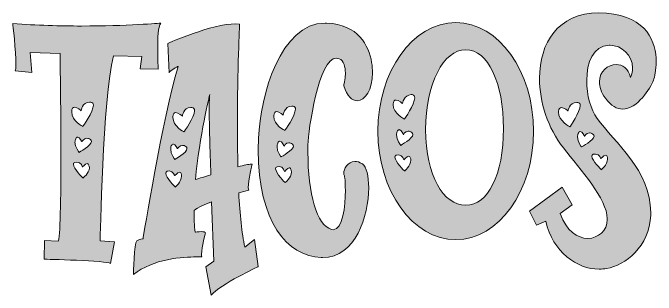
# Model space of a CAD drawing. Header units: inches. Extents: x 149 to 931, y -946 to -134.
# Drawn here: x 149 to 931, y -946 to -603 of the extents above; entities that cross this region are included whole.
import ezdxf

# ---------------------------------------------------------------- set-up
doc = ezdxf.new("R2010")
doc.units = ezdxf.units.IN
doc.header["$MEASUREMENT"] = 0
doc.layers.add('Layer 1', color=7, linetype='Continuous')

# ---------------------------------------------------------------- blocks, each defined once
blk = doc.blocks.new('block 3')
at = {"layer": 'Layer 1', "true_color": 0xffffff}
h = blk.add_hatch(color=7, dxfattribs=at)
h.dxf.hatch_style = 2
edge = h.paths.add_edge_path()
edge.add_spline(control_points=[(796.93, -855.78), (796.93, -855.78), (785.72, -860.85), (785.72, -860.85), (785.72, -860.85), (777.14, -843.7), (777.14, -843.7), (777.14, -843.7), (817.05, -814.46), (817.05, -814.46), (817.05, -814.46), (828.93, -835.9), (828.93, -835.9), (828.93, -835.9), (814.41, -846.82), (814.41, -846.82), (822, -868.25), (835.85, -876.83), (848.06, -876.83), (860.92, -876.83), (871.8, -867.47), (871.8, -853.83), (871.8, -853.83), (871.8, -853.05), (871.8, -853.05), (871.48, -828.88), (839.48, -793.81), (818.37, -766.91), (799.57, -742.75), (789.35, -711.17), (789.35, -682.33), (789.35, -639.85), (811.44, -602.82), (861.58, -602.82), (861.58, -602.82), (870.82, -603.21), (870.82, -603.21), (920.95, -607.49), (931.18, -639.07), (931.18, -662.06), (931.18, -672.2), (929.53, -680.77), (927.88, -684.67), (924.25, -694.41), (908.42, -719.75), (890.28, -719.75), (883.68, -719.75), (876.42, -715.85), (869.5, -706.5), (864.22, -699.48), (862.24, -692.46), (862.24, -686.62), (862.24, -673.76), (872.47, -665.57), (882.69, -665.57), (889.95, -665.57), (897.53, -670.25), (900.17, -681.16), (901.82, -677.26), (902.48, -673.37), (902.48, -669.86), (902.48, -653.88), (888.96, -642.18), (875.1, -642.18), (875.1, -642.18), (874.12, -642.18), (874.12, -642.18), (854.65, -642.96), (846.74, -663.23), (846.74, -685.06), (846.74, -702.6), (851.68, -720.92), (859.27, -731.05), (881.04, -760.28), (924.58, -794.58), (924.58, -845.26), (924.58, -845.26), (924.58, -848.76), (924.58, -848.76), (922.93, -886.96), (893.9, -909.57), (870.82, -913.47), (867.85, -913.86), (864.88, -914.25), (861.91, -914.25), (834.86, -914.25), (805.51, -893.59), (796.93, -855.78)], knot_values=[0, 0, 0, 0, 1, 1, 1, 2, 2, 2, 3, 3, 3, 4, 4, 4, 5, 5, 5, 6, 6, 6, 7, 7, 7, 8, 8, 8, 9, 9, 9, 10, 10, 10, 11, 11, 11, 12, 12, 12, 13, 13, 13, 14, 14, 14, 15, 15, 15, 16, 16, 16, 17, 17, 17, 18, 18, 18, 19, 19, 19, 20, 20, 20, 21, 21, 21, 22, 22, 22, 23, 23, 23, 24, 24, 24, 25, 25, 25, 26, 26, 26, 27, 27, 27, 28, 28, 28, 29, 29, 29, 29], degree=3, periodic=1)
edge = h.paths.add_edge_path()
edge.add_spline(control_points=[(838.82, -715.46), (838.82, -713.12), (838.16, -711.95), (835.85, -711.56), (835.85, -711.56), (834.53, -711.56), (834.53, -711.56), (825.3, -711.56), (823.98, -722.09), (823.98, -722.09), (823.98, -722.09), (819.36, -717.8), (816.06, -717.8), (814.08, -717.8), (812.76, -718.97), (812.43, -722.87), (812.43, -722.87), (812.43, -723.26), (812.43, -723.26), (812.43, -734.17), (826.29, -741.19), (826.29, -741.19), (826.29, -741.19), (838.82, -723.26), (838.82, -715.46)], knot_values=[0, 0, 0, 0, 1, 1, 1, 2, 2, 2, 3, 3, 3, 4, 4, 4, 5, 5, 5, 6, 6, 6, 7, 7, 7, 8, 8, 8, 8], degree=3, periodic=1)
edge = h.paths.add_edge_path()
edge.add_spline(control_points=[(855.64, -752.49), (855.64, -751.71), (855.31, -750.93), (854.32, -750.15), (852.67, -748.98), (851.36, -748.59), (850.04, -748.59), (846.08, -748.59), (844.1, -752.88), (844.1, -752.88), (844.1, -752.88), (841.46, -747.03), (838.82, -747.03), (838.16, -747.03), (837.17, -747.42), (836.51, -749.37), (835.85, -750.54), (835.52, -752.1), (835.52, -753.27), (835.52, -759.51), (840.47, -765.74), (840.47, -765.74), (840.47, -765.74), (855.64, -757.56), (855.64, -752.49)], knot_values=[0, 0, 0, 0, 1, 1, 1, 2, 2, 2, 3, 3, 3, 4, 4, 4, 5, 5, 5, 6, 6, 6, 7, 7, 7, 8, 8, 8, 8], degree=3, periodic=1)
edge = h.paths.add_edge_path()
edge.add_spline(control_points=[(872.14, -780.55), (872.14, -780.55), (872.14, -778.99), (872.14, -778.99), (871.48, -776.66), (870.82, -775.88), (869.5, -775.88), (867.19, -775.88), (863.89, -780.16), (863.89, -780.16), (863.89, -780.16), (862.57, -774.32), (857.29, -774.32), (856.63, -774.32), (855.64, -774.32), (854.65, -774.71), (853.33, -775.1), (853.01, -775.88), (853.01, -777.05), (853.01, -782.11), (864.55, -793.42), (864.55, -793.42), (864.55, -793.42), (872.14, -787.57), (872.14, -780.55)], knot_values=[0, 0, 0, 0, 1, 1, 1, 2, 2, 2, 3, 3, 3, 4, 4, 4, 5, 5, 5, 6, 6, 6, 7, 7, 7, 8, 8, 8, 8], degree=3, periodic=1)
h = blk.add_hatch(color=7, dxfattribs=at)
h.dxf.hatch_style = 2
edge = h.paths.add_edge_path()
edge.add_spline(control_points=[(187.09, -902.16), (187.09, -902.16), (187.42, -879.56), (187.42, -879.56), (187.42, -879.56), (203.91, -880.34), (203.91, -880.34), (206.55, -878), (207.21, -827.33), (207.21, -774.71), (207.21, -715.07), (206.22, -652.32), (206.22, -652.32), (206.22, -652.32), (169.93, -651.15), (169.93, -651.15), (169.93, -651.15), (171.91, -675.31), (171.91, -675.31), (171.91, -675.31), (151.79, -673.37), (151.79, -673.37), (152.12, -672.2), (152.45, -669.47), (152.45, -665.96), (152.45, -649.98), (148.82, -615.68), (148.82, -615.68), (177.52, -618.02), (206.55, -618.8), (232.27, -618.8), (287.03, -618.8), (328.59, -615.29), (328.59, -615.29), (325.62, -619.58), (324.96, -633.61), (324.96, -646.47), (324.96, -659.33), (325.62, -671.03), (325.62, -671.03), (325.62, -671.03), (303.85, -670.64), (303.85, -670.64), (303.85, -670.64), (305.83, -655.83), (305.83, -655.83), (305.83, -655.83), (271.2, -655.05), (271.2, -655.05), (258, -707.67), (255.03, -879.95), (255.03, -879.95), (255.03, -879.95), (272.51, -881.12), (272.51, -881.12), (272.51, -881.12), (267.57, -907.23), (267.57, -907.23), (264.27, -904.11), (187.09, -902.16), (187.09, -902.16)], knot_values=[0, 0, 0, 0, 1, 1, 1, 2, 2, 2, 3, 3, 3, 4, 4, 4, 5, 5, 5, 6, 6, 6, 7, 7, 7, 8, 8, 8, 9, 9, 9, 10, 10, 10, 11, 11, 11, 12, 12, 12, 13, 13, 13, 14, 14, 14, 15, 15, 15, 16, 16, 16, 17, 17, 17, 18, 18, 18, 19, 19, 19, 20, 20, 20, 20], degree=3, periodic=1)
edge = h.paths.add_edge_path()
edge.add_spline(control_points=[(246.79, -715.07), (246.79, -712.73), (245.8, -711.56), (243.49, -711.17), (243.49, -711.17), (242.17, -711.17), (242.17, -711.17), (232.93, -711.17), (231.94, -721.7), (231.94, -721.7), (231.94, -721.7), (227.33, -717.41), (223.7, -717.41), (222.05, -717.41), (220.4, -718.58), (220.4, -722.48), (220.4, -722.48), (220.4, -723.26), (220.4, -723.26), (220.4, -734.17), (233.92, -740.8), (233.92, -740.8), (233.92, -740.8), (246.79, -722.87), (246.79, -715.07)], knot_values=[0, 0, 0, 0, 1, 1, 1, 2, 2, 2, 3, 3, 3, 4, 4, 4, 5, 5, 5, 6, 6, 6, 7, 7, 7, 8, 8, 8, 8], degree=3, periodic=1)
edge = h.paths.add_edge_path()
edge.add_spline(control_points=[(241.84, -791.08), (241.84, -791.08), (241.51, -789.13), (241.51, -789.13), (240.85, -786.79), (240.19, -786.01), (239.2, -786.01), (236.56, -786.01), (233.59, -790.3), (233.59, -790.3), (233.59, -790.3), (231.94, -784.06), (226.67, -784.06), (226.67, -784.06), (224.03, -784.45), (224.03, -784.45), (222.71, -784.84), (222.38, -786.01), (222.38, -786.79), (222.38, -792.25), (233.92, -803.55), (233.92, -803.55), (233.92, -803.55), (241.84, -798.09), (241.84, -791.08)], knot_values=[0, 0, 0, 0, 1, 1, 1, 2, 2, 2, 3, 3, 3, 4, 4, 4, 5, 5, 5, 6, 6, 6, 7, 7, 7, 8, 8, 8, 8], degree=3, periodic=1)
edge = h.paths.add_edge_path()
edge.add_spline(control_points=[(244.48, -759.12), (244.48, -758.34), (244.15, -757.56), (243.16, -756.78), (241.51, -755.61), (240.19, -755.22), (238.87, -755.22), (234.91, -755.22), (232.6, -759.51), (232.6, -759.51), (232.6, -759.51), (230.29, -753.66), (227.66, -753.66), (227, -753.66), (226.01, -754.05), (225.35, -756), (224.69, -757.17), (224.36, -758.73), (224.36, -759.9), (224.36, -766.13), (229.31, -772.37), (229.31, -772.37), (229.31, -772.37), (244.48, -764.18), (244.48, -759.12)], knot_values=[0, 0, 0, 0, 1, 1, 1, 2, 2, 2, 3, 3, 3, 4, 4, 4, 5, 5, 5, 6, 6, 6, 7, 7, 7, 8, 8, 8, 8], degree=3, periodic=1)
h = blk.add_hatch(color=7, dxfattribs=at)
h.dxf.hatch_style = 2
edge = h.paths.add_edge_path()
edge.add_spline(control_points=[(383.66, -911.52), (383.66, -911.52), (393.23, -904.5), (393.23, -904.5), (393.23, -904.5), (390.59, -832.39), (390.59, -832.39), (382.34, -835.51), (374.43, -839.02), (369.15, -842.92), (369.15, -852.27), (369.48, -861.24), (370.47, -869.42), (370.47, -869.42), (374.43, -868.64), (378.05, -868.64), (380.69, -868.64), (383, -869.03), (383, -870.59), (383, -870.59), (378.38, -887.35), (378.38, -895.93), (378.38, -897.49), (378.38, -898.66), (378.71, -899.43), (378.71, -899.43), (371.79, -899.43), (371.79, -899.43), (356.62, -899.43), (319.01, -901.38), (295.59, -920.87), (295.59, -920.87), (295.92, -881.9), (299.55, -879.95), (302.85, -878), (307.14, -877.22), (307.14, -877.22), (307.14, -877.22), (331.22, -729.49), (349.69, -667.91), (349.69, -667.91), (339.46, -672.98), (338.8, -675.7), (338.8, -675.7), (337.48, -639.85), (337.48, -639.85), (337.48, -639.85), (391.25, -616.07), (419.95, -616.07), (419.95, -616.07), (424.56, -616.46), (424.56, -616.46), (424.56, -616.46), (421.92, -673.37), (421.92, -737.68), (421.92, -754.83), (422.25, -772.76), (422.58, -789.91), (429.84, -787.96), (435.78, -786.79), (438.42, -786.79), (439.08, -786.79), (439.74, -786.79), (439.74, -787.18), (439.74, -787.18), (435.12, -806.28), (435.12, -814.85), (435.12, -816.41), (435.45, -817.58), (435.78, -818.36), (435.78, -818.36), (423.57, -821.48), (423.57, -821.48), (424.89, -847.6), (427.2, -870.59), (430.83, -887.35), (430.83, -887.35), (442.7, -878.39), (442.7, -878.39), (442.7, -878.39), (447.32, -911.13), (447.32, -911.13), (447.32, -911.13), (401.47, -932.57), (389.93, -945.82), (389.93, -945.82), (383.66, -911.52), (383.66, -911.52)], knot_values=[0, 0, 0, 0, 1, 1, 1, 2, 2, 2, 3, 3, 3, 4, 4, 4, 5, 5, 5, 6, 6, 6, 7, 7, 7, 8, 8, 8, 9, 9, 9, 10, 10, 10, 11, 11, 11, 12, 12, 12, 13, 13, 13, 14, 14, 14, 15, 15, 15, 16, 16, 16, 17, 17, 17, 18, 18, 18, 19, 19, 19, 20, 20, 20, 21, 21, 21, 22, 22, 22, 23, 23, 23, 24, 24, 24, 25, 25, 25, 26, 26, 26, 27, 27, 27, 28, 28, 28, 29, 29, 29, 29], degree=3, periodic=1)
edge = h.paths.add_edge_path()
edge.add_spline(control_points=[(353.98, -801.21), (353.98, -801.21), (353.98, -799.65), (353.98, -799.65), (353.32, -797.31), (352.66, -796.54), (351.34, -796.54), (349.03, -796.54), (345.73, -800.82), (345.73, -800.82), (345.73, -800.82), (344.08, -794.97), (339.13, -794.97), (339.13, -794.97), (336.49, -795.36), (336.49, -795.36), (335.17, -795.75), (334.85, -796.54), (334.85, -797.7), (334.85, -803.16), (346.39, -814.46), (346.39, -814.46), (346.39, -814.46), (353.98, -808.23), (353.98, -801.21)], knot_values=[0, 0, 0, 0, 1, 1, 1, 2, 2, 2, 3, 3, 3, 4, 4, 4, 5, 5, 5, 6, 6, 6, 7, 7, 7, 8, 8, 8, 8], degree=3, periodic=1)
edge = h.paths.add_edge_path()
edge.add_spline(control_points=[(360.57, -767.69), (360.57, -766.91), (360.24, -766.13), (359.25, -765.35), (357.93, -764.18), (356.28, -763.79), (355.3, -763.79), (351.34, -763.79), (349.03, -768.08), (349.03, -768.08), (349.03, -768.08), (346.72, -762.23), (344.08, -762.23), (343.09, -762.23), (342.43, -762.62), (341.44, -764.57), (340.78, -765.74), (340.78, -766.91), (340.78, -768.47), (340.78, -774.32), (345.73, -780.94), (345.73, -780.94), (345.73, -780.94), (360.57, -772.76), (360.57, -767.69)], knot_values=[0, 0, 0, 0, 1, 1, 1, 2, 2, 2, 3, 3, 3, 4, 4, 4, 5, 5, 5, 6, 6, 6, 7, 7, 7, 8, 8, 8, 8], degree=3, periodic=1)
edge = h.paths.add_edge_path()
edge.add_spline(control_points=[(369.81, -721.7), (369.81, -719.36), (368.82, -718.19), (366.51, -717.8), (366.51, -717.8), (365.19, -717.8), (365.19, -717.8), (355.96, -717.8), (354.97, -728.32), (354.97, -728.32), (354.97, -728.32), (350.35, -724.04), (346.72, -724.04), (345.07, -724.04), (343.42, -725.21), (343.42, -729.1), (343.42, -729.1), (343.42, -729.88), (343.42, -729.88), (343.42, -740.8), (356.95, -747.42), (356.95, -747.42), (356.95, -747.42), (369.81, -729.49), (369.81, -721.7)], knot_values=[0, 0, 0, 0, 1, 1, 1, 2, 2, 2, 3, 3, 3, 4, 4, 4, 5, 5, 5, 6, 6, 6, 7, 7, 7, 8, 8, 8, 8], degree=3, periodic=1)
edge = h.paths.add_edge_path()
edge.add_spline(control_points=[(389.6, -799.65), (388.61, -768.86), (387.62, -738.85), (387.62, -720.14), (387.62, -711.17), (387.95, -704.94), (388.28, -702.21), (388.28, -702.21), (375.75, -752.49), (370.8, -805.5), (375.75, -803.94), (382.34, -801.6), (389.6, -799.65)], knot_values=[0, 0, 0, 0, 1, 1, 1, 2, 2, 2, 3, 3, 3, 4, 4, 4, 4], degree=3, periodic=1)
h = blk.add_hatch(color=7, dxfattribs=at)
h.dxf.hatch_style = 2
edge = h.paths.add_edge_path()
edge.add_spline(control_points=[(523.84, -900.21), (482.28, -898.66), (447.32, -856.56), (447.32, -769.25), (447.32, -769.25), (447.65, -755.22), (447.65, -755.22), (449.63, -702.99), (474.7, -615.29), (528.46, -615.29), (528.46, -615.29), (530.44, -615.29), (530.44, -615.29), (569.03, -616.85), (581.56, -642.18), (585.19, -663.23), (585.85, -667.52), (586.18, -671.81), (586.18, -675.7), (586.18, -695.97), (577.28, -709.61), (567.71, -709.61), (561.44, -709.61), (555.51, -704.16), (551.22, -691.68), (551.22, -691.68), (553.2, -683.89), (553.2, -675.7), (553.2, -668.69), (551.55, -660.89), (545.61, -658.55), (545.61, -658.55), (542.31, -657.77), (542.31, -657.77), (520.54, -657.77), (508.01, -745.86), (507.68, -763.01), (507.68, -763.01), (507.68, -771.98), (507.68, -771.98), (507.68, -822.26), (518.23, -861.24), (536.38, -865.91), (536.38, -865.91), (538.35, -866.3), (538.35, -866.3), (550.23, -866.3), (553.2, -837.85), (553.2, -818.36), (553.2, -809.01), (552.54, -801.21), (551.88, -800.04), (551.55, -799.65), (551.22, -798.87), (551.22, -797.7), (551.22, -793.03), (555.84, -783.28), (564.74, -783.28), (567.38, -783.28), (570.35, -784.06), (573.98, -786.4), (578.92, -789.91), (581.56, -801.21), (581.56, -815.24), (581.56, -849.54), (565.73, -900.21), (525.49, -900.21), (525.49, -900.21), (523.84, -900.21), (523.84, -900.21)], knot_values=[0, 0, 0, 0, 1, 1, 1, 2, 2, 2, 3, 3, 3, 4, 4, 4, 5, 5, 5, 6, 6, 6, 7, 7, 7, 8, 8, 8, 9, 9, 9, 10, 10, 10, 11, 11, 11, 12, 12, 12, 13, 13, 13, 14, 14, 14, 15, 15, 15, 16, 16, 16, 17, 17, 17, 18, 18, 18, 19, 19, 19, 20, 20, 20, 21, 21, 21, 22, 22, 22, 23, 23, 23, 23], degree=3, periodic=1)
edge = h.paths.add_edge_path()
edge.add_spline(control_points=[(492.51, -719.75), (492.51, -717.8), (491.85, -716.63), (489.54, -716.24), (489.54, -716.24), (488.22, -716.24), (488.22, -716.24), (478.65, -716.24), (477.66, -727.15), (477.66, -727.15), (477.66, -727.15), (473.05, -722.87), (469.75, -722.87), (467.77, -722.87), (466.45, -724.04), (466.12, -727.93), (466.12, -727.93), (466.12, -728.32), (466.12, -728.32), (466.12, -739.24), (479.64, -745.86), (479.64, -745.86), (479.64, -745.86), (492.51, -727.93), (492.51, -719.75)], knot_values=[0, 0, 0, 0, 1, 1, 1, 2, 2, 2, 3, 3, 3, 4, 4, 4, 5, 5, 5, 6, 6, 6, 7, 7, 7, 8, 8, 8, 8], degree=3, periodic=1)
edge = h.paths.add_edge_path()
edge.add_spline(control_points=[(487.56, -796.15), (487.56, -796.15), (487.23, -794.19), (487.23, -794.19), (486.9, -791.86), (485.91, -791.08), (484.92, -791.08), (482.61, -791.08), (479.31, -795.75), (479.31, -795.75), (479.31, -795.75), (477.66, -789.52), (472.72, -789.52), (472.72, -789.52), (470.08, -789.91), (470.08, -789.91), (468.76, -790.3), (468.43, -791.08), (468.43, -792.25), (468.43, -797.7), (479.97, -809.01), (479.97, -809.01), (479.97, -809.01), (487.56, -803.16), (487.56, -796.15)], knot_values=[0, 0, 0, 0, 1, 1, 1, 2, 2, 2, 3, 3, 3, 4, 4, 4, 5, 5, 5, 6, 6, 6, 7, 7, 7, 8, 8, 8, 8], degree=3, periodic=1)
edge = h.paths.add_edge_path()
edge.add_spline(control_points=[(490.2, -764.57), (490.2, -763.79), (489.87, -763.01), (488.88, -762.23), (487.23, -761.06), (485.91, -760.67), (484.59, -760.67), (480.63, -760.67), (478.65, -764.96), (478.65, -764.96), (478.65, -764.96), (476.34, -758.73), (473.71, -758.73), (472.72, -758.73), (471.73, -759.51), (471.07, -761.06), (470.41, -762.62), (470.08, -763.79), (470.08, -765.35), (470.08, -771.59), (475.03, -777.82), (475.03, -777.82), (475.03, -777.82), (490.2, -769.64), (490.2, -764.57)], knot_values=[0, 0, 0, 0, 1, 1, 1, 2, 2, 2, 3, 3, 3, 4, 4, 4, 5, 5, 5, 6, 6, 6, 7, 7, 7, 8, 8, 8, 8], degree=3, periodic=1)
h = blk.add_hatch(color=7, dxfattribs=at)
h.dxf.hatch_style = 2
edge = h.paths.add_edge_path()
edge.add_spline(control_points=[(592.77, -746.64), (592.77, -673.76), (635.32, -614.51), (687.44, -614.51), (739.88, -614.51), (782.1, -673.76), (782.1, -746.64), (782.1, -819.53), (739.88, -878.39), (687.44, -878.39), (635.32, -878.39), (592.77, -819.53), (592.77, -746.64)], knot_values=[0, 0, 0, 0, 1, 1, 1, 2, 2, 2, 3, 3, 3, 4, 4, 4, 4], degree=3, periodic=1)
edge = h.paths.add_edge_path()
edge.add_spline(control_points=[(637.63, -706.11), (637.63, -703.77), (636.97, -702.6), (634.66, -702.21), (634.66, -702.21), (633.34, -702.21), (633.34, -702.21), (624.11, -702.21), (622.79, -713.12), (622.79, -713.12), (622.79, -713.12), (618.17, -708.83), (614.87, -708.83), (612.89, -708.83), (611.57, -710), (611.24, -713.9), (611.24, -713.9), (611.24, -714.29), (611.24, -714.29), (611.24, -725.21), (625.1, -731.83), (625.1, -731.83), (625.1, -731.83), (637.63, -713.9), (637.63, -706.11)], knot_values=[0, 0, 0, 0, 1, 1, 1, 2, 2, 2, 3, 3, 3, 4, 4, 4, 5, 5, 5, 6, 6, 6, 7, 7, 7, 8, 8, 8, 8], degree=3, periodic=1)
edge = h.paths.add_edge_path()
edge.add_spline(control_points=[(632.68, -781.72), (632.68, -781.72), (632.68, -780.16), (632.68, -780.16), (632.02, -777.82), (631.36, -777.05), (630.04, -777.05), (627.73, -777.05), (624.44, -781.33), (624.44, -781.33), (624.44, -781.33), (622.79, -775.49), (617.84, -775.49), (617.84, -775.49), (615.2, -775.88), (615.2, -775.88), (613.88, -776.27), (613.55, -777.05), (613.55, -778.21), (613.55, -783.67), (625.1, -794.97), (625.1, -794.97), (625.1, -794.97), (632.68, -788.74), (632.68, -781.72)], knot_values=[0, 0, 0, 0, 1, 1, 1, 2, 2, 2, 3, 3, 3, 4, 4, 4, 5, 5, 5, 6, 6, 6, 7, 7, 7, 8, 8, 8, 8], degree=3, periodic=1)
edge = h.paths.add_edge_path()
edge.add_spline(control_points=[(635.32, -750.54), (635.32, -749.37), (634.99, -748.98), (634, -748.2), (632.35, -747.03), (631.03, -746.64), (629.71, -746.64), (625.76, -746.64), (623.78, -750.93), (623.78, -750.93), (623.78, -750.93), (621.47, -744.69), (618.83, -744.69), (617.84, -744.69), (616.85, -745.47), (616.19, -747.03), (615.53, -748.2), (615.53, -749.37), (615.53, -750.93), (615.53, -757.17), (620.48, -763.79), (620.48, -763.79), (620.48, -763.79), (635.32, -755.61), (635.32, -750.54)], knot_values=[0, 0, 0, 0, 1, 1, 1, 2, 2, 2, 3, 3, 3, 4, 4, 4, 5, 5, 5, 6, 6, 6, 7, 7, 7, 8, 8, 8, 8], degree=3, periodic=1)
edge = h.paths.add_edge_path()
edge.add_spline(control_points=[(745.49, -743.52), (745.49, -687.4), (726.69, -647.64), (699.64, -647.64), (672.59, -647.64), (650.82, -688.57), (650.82, -744.69), (650.82, -800.82), (672.59, -836.68), (699.64, -836.68), (726.69, -836.68), (745.49, -799.65), (745.49, -743.52)], knot_values=[0, 0, 0, 0, 1, 1, 1, 2, 2, 2, 3, 3, 3, 4, 4, 4, 4], degree=3, periodic=1)
at = {"layer": 'Layer 1', "lineweight": 0}
for points, knots in [([(796.93, -855.78), (796.93, -855.78), (785.72, -860.85), (785.72, -860.85), (785.72, -860.85), (777.14, -843.7), (777.14, -843.7), (777.14, -843.7), (817.05, -814.46), (817.05, -814.46), (817.05, -814.46), (828.93, -835.9), (828.93, -835.9), (828.93, -835.9), (814.41, -846.82), (814.41, -846.82), (822, -868.25), (835.85, -876.83), (848.06, -876.83), (860.92, -876.83), (871.8, -867.47), (871.8, -853.83), (871.8, -853.83), (871.8, -853.05), (871.8, -853.05), (871.48, -828.88), (839.48, -793.81), (818.37, -766.91), (799.57, -742.75), (789.35, -711.17), (789.35, -682.33), (789.35, -639.85), (811.44, -602.82), (861.58, -602.82), (861.58, -602.82), (870.82, -603.21), (870.82, -603.21), (920.95, -607.49), (931.18, -639.07), (931.18, -662.06), (931.18, -672.2), (929.53, -680.77), (927.88, -684.67), (924.25, -694.41), (908.42, -719.75), (890.28, -719.75), (883.68, -719.75), (876.42, -715.85), (869.5, -706.5), (864.22, -699.48), (862.24, -692.46), (862.24, -686.62), (862.24, -673.76), (872.47, -665.57), (882.69, -665.57), (889.95, -665.57), (897.53, -670.25), (900.17, -681.16), (901.82, -677.26), (902.48, -673.37), (902.48, -669.86), (902.48, -653.88), (888.96, -642.18), (875.1, -642.18), (875.1, -642.18), (874.12, -642.18), (874.12, -642.18), (854.65, -642.96), (846.74, -663.23), (846.74, -685.06), (846.74, -702.6), (851.68, -720.92), (859.27, -731.05), (881.04, -760.28), (924.58, -794.58), (924.58, -845.26), (924.58, -845.26), (924.58, -848.76), (924.58, -848.76), (922.93, -886.96), (893.9, -909.57), (870.82, -913.47), (867.85, -913.86), (864.88, -914.25), (861.91, -914.25), (834.86, -914.25), (805.51, -893.59), (796.93, -855.78)], [0, 0, 0, 0, 1, 1, 1, 2, 2, 2, 3, 3, 3, 4, 4, 4, 5, 5, 5, 6, 6, 6, 7, 7, 7, 8, 8, 8, 9, 9, 9, 10, 10, 10, 11, 11, 11, 12, 12, 12, 13, 13, 13, 14, 14, 14, 15, 15, 15, 16, 16, 16, 17, 17, 17, 18, 18, 18, 19, 19, 19, 20, 20, 20, 21, 21, 21, 22, 22, 22, 23, 23, 23, 24, 24, 24, 25, 25, 25, 26, 26, 26, 27, 27, 27, 28, 28, 28, 29, 29, 29, 29]), ([(187.09, -902.16), (187.09, -902.16), (187.42, -879.56), (187.42, -879.56), (187.42, -879.56), (203.91, -880.34), (203.91, -880.34), (206.55, -878), (207.21, -827.33), (207.21, -774.71), (207.21, -715.07), (206.22, -652.32), (206.22, -652.32), (206.22, -652.32), (169.93, -651.15), (169.93, -651.15), (169.93, -651.15), (171.91, -675.31), (171.91, -675.31), (171.91, -675.31), (151.79, -673.37), (151.79, -673.37), (152.12, -672.2), (152.45, -669.47), (152.45, -665.96), (152.45, -649.98), (148.82, -615.68), (148.82, -615.68), (177.52, -618.02), (206.55, -618.8), (232.27, -618.8), (287.03, -618.8), (328.59, -615.29), (328.59, -615.29), (325.62, -619.58), (324.96, -633.61), (324.96, -646.47), (324.96, -659.33), (325.62, -671.03), (325.62, -671.03), (325.62, -671.03), (303.85, -670.64), (303.85, -670.64), (303.85, -670.64), (305.83, -655.83), (305.83, -655.83), (305.83, -655.83), (271.2, -655.05), (271.2, -655.05), (258, -707.67), (255.03, -879.95), (255.03, -879.95), (255.03, -879.95), (272.51, -881.12), (272.51, -881.12), (272.51, -881.12), (267.57, -907.23), (267.57, -907.23), (264.27, -904.11), (187.09, -902.16), (187.09, -902.16)], [0, 0, 0, 0, 1, 1, 1, 2, 2, 2, 3, 3, 3, 4, 4, 4, 5, 5, 5, 6, 6, 6, 7, 7, 7, 8, 8, 8, 9, 9, 9, 10, 10, 10, 11, 11, 11, 12, 12, 12, 13, 13, 13, 14, 14, 14, 15, 15, 15, 16, 16, 16, 17, 17, 17, 18, 18, 18, 19, 19, 19, 20, 20, 20, 20]), ([(383.66, -911.52), (383.66, -911.52), (393.23, -904.5), (393.23, -904.5), (393.23, -904.5), (390.59, -832.39), (390.59, -832.39), (382.34, -835.51), (374.43, -839.02), (369.15, -842.92), (369.15, -852.27), (369.48, -861.24), (370.47, -869.42), (370.47, -869.42), (374.43, -868.64), (378.05, -868.64), (380.69, -868.64), (383, -869.03), (383, -870.59), (383, -870.59), (378.38, -887.35), (378.38, -895.93), (378.38, -897.49), (378.38, -898.66), (378.71, -899.43), (378.71, -899.43), (371.79, -899.43), (371.79, -899.43), (356.62, -899.43), (319.01, -901.38), (295.59, -920.87), (295.59, -920.87), (295.92, -881.9), (299.55, -879.95), (302.85, -878), (307.14, -877.22), (307.14, -877.22), (307.14, -877.22), (331.22, -729.49), (349.69, -667.91), (349.69, -667.91), (339.46, -672.98), (338.8, -675.7), (338.8, -675.7), (337.48, -639.85), (337.48, -639.85), (337.48, -639.85), (391.25, -616.07), (419.95, -616.07), (419.95, -616.07), (424.56, -616.46), (424.56, -616.46), (424.56, -616.46), (421.92, -673.37), (421.92, -737.68), (421.92, -754.83), (422.25, -772.76), (422.58, -789.91), (429.84, -787.96), (435.78, -786.79), (438.42, -786.79), (439.08, -786.79), (439.74, -786.79), (439.74, -787.18), (439.74, -787.18), (435.12, -806.28), (435.12, -814.85), (435.12, -816.41), (435.45, -817.58), (435.78, -818.36), (435.78, -818.36), (423.57, -821.48), (423.57, -821.48), (424.89, -847.6), (427.2, -870.59), (430.83, -887.35), (430.83, -887.35), (442.7, -878.39), (442.7, -878.39), (442.7, -878.39), (447.32, -911.13), (447.32, -911.13), (447.32, -911.13), (401.47, -932.57), (389.93, -945.82), (389.93, -945.82), (383.66, -911.52), (383.66, -911.52)], [0, 0, 0, 0, 1, 1, 1, 2, 2, 2, 3, 3, 3, 4, 4, 4, 5, 5, 5, 6, 6, 6, 7, 7, 7, 8, 8, 8, 9, 9, 9, 10, 10, 10, 11, 11, 11, 12, 12, 12, 13, 13, 13, 14, 14, 14, 15, 15, 15, 16, 16, 16, 17, 17, 17, 18, 18, 18, 19, 19, 19, 20, 20, 20, 21, 21, 21, 22, 22, 22, 23, 23, 23, 24, 24, 24, 25, 25, 25, 26, 26, 26, 27, 27, 27, 28, 28, 28, 29, 29, 29, 29]), ([(523.84, -900.21), (482.28, -898.66), (447.32, -856.56), (447.32, -769.25), (447.32, -769.25), (447.65, -755.22), (447.65, -755.22), (449.63, -702.99), (474.7, -615.29), (528.46, -615.29), (528.46, -615.29), (530.44, -615.29), (530.44, -615.29), (569.03, -616.85), (581.56, -642.18), (585.19, -663.23), (585.85, -667.52), (586.18, -671.81), (586.18, -675.7), (586.18, -695.97), (577.28, -709.61), (567.71, -709.61), (561.44, -709.61), (555.51, -704.16), (551.22, -691.68), (551.22, -691.68), (553.2, -683.89), (553.2, -675.7), (553.2, -668.69), (551.55, -660.89), (545.61, -658.55), (545.61, -658.55), (542.31, -657.77), (542.31, -657.77), (520.54, -657.77), (508.01, -745.86), (507.68, -763.01), (507.68, -763.01), (507.68, -771.98), (507.68, -771.98), (507.68, -822.26), (518.23, -861.24), (536.38, -865.91), (536.38, -865.91), (538.35, -866.3), (538.35, -866.3), (550.23, -866.3), (553.2, -837.85), (553.2, -818.36), (553.2, -809.01), (552.54, -801.21), (551.88, -800.04), (551.55, -799.65), (551.22, -798.87), (551.22, -797.7), (551.22, -793.03), (555.84, -783.28), (564.74, -783.28), (567.38, -783.28), (570.35, -784.06), (573.98, -786.4), (578.92, -789.91), (581.56, -801.21), (581.56, -815.24), (581.56, -849.54), (565.73, -900.21), (525.49, -900.21), (525.49, -900.21), (523.84, -900.21), (523.84, -900.21)], [0, 0, 0, 0, 1, 1, 1, 2, 2, 2, 3, 3, 3, 4, 4, 4, 5, 5, 5, 6, 6, 6, 7, 7, 7, 8, 8, 8, 9, 9, 9, 10, 10, 10, 11, 11, 11, 12, 12, 12, 13, 13, 13, 14, 14, 14, 15, 15, 15, 16, 16, 16, 17, 17, 17, 18, 18, 18, 19, 19, 19, 20, 20, 20, 21, 21, 21, 22, 22, 22, 23, 23, 23, 23]), ([(592.77, -746.64), (592.77, -673.76), (635.32, -614.51), (687.44, -614.51), (739.88, -614.51), (782.1, -673.76), (782.1, -746.64), (782.1, -819.53), (739.88, -878.39), (687.44, -878.39), (635.32, -878.39), (592.77, -819.53), (592.77, -746.64)], [0, 0, 0, 0, 1, 1, 1, 2, 2, 2, 3, 3, 3, 4, 4, 4, 4]), ([(745.49, -743.52), (745.49, -687.4), (726.69, -647.64), (699.64, -647.64), (672.59, -647.64), (650.82, -688.57), (650.82, -744.69), (650.82, -800.82), (672.59, -836.68), (699.64, -836.68), (726.69, -836.68), (745.49, -799.65), (745.49, -743.52)], [0, 0, 0, 0, 1, 1, 1, 2, 2, 2, 3, 3, 3, 4, 4, 4, 4]), ([(389.6, -799.65), (388.61, -768.86), (387.62, -738.85), (387.62, -720.14), (387.62, -711.17), (387.95, -704.94), (388.28, -702.21), (388.28, -702.21), (375.75, -752.49), (370.8, -805.5), (375.75, -803.94), (382.34, -801.6), (389.6, -799.65)], [0, 0, 0, 0, 1, 1, 1, 2, 2, 2, 3, 3, 3, 4, 4, 4, 4]), ([(637.63, -706.11), (637.63, -703.77), (636.97, -702.6), (634.66, -702.21), (634.66, -702.21), (633.34, -702.21), (633.34, -702.21), (624.11, -702.21), (622.79, -713.12), (622.79, -713.12), (622.79, -713.12), (618.17, -708.83), (614.87, -708.83), (612.89, -708.83), (611.57, -710), (611.24, -713.9), (611.24, -713.9), (611.24, -714.29), (611.24, -714.29), (611.24, -725.21), (625.1, -731.83), (625.1, -731.83), (625.1, -731.83), (637.63, -713.9), (637.63, -706.11)], [0, 0, 0, 0, 1, 1, 1, 2, 2, 2, 3, 3, 3, 4, 4, 4, 5, 5, 5, 6, 6, 6, 7, 7, 7, 8, 8, 8, 8]), ([(246.79, -715.07), (246.79, -712.73), (245.8, -711.56), (243.49, -711.17), (243.49, -711.17), (242.17, -711.17), (242.17, -711.17), (232.93, -711.17), (231.94, -721.7), (231.94, -721.7), (231.94, -721.7), (227.33, -717.41), (223.7, -717.41), (222.05, -717.41), (220.4, -718.58), (220.4, -722.48), (220.4, -722.48), (220.4, -723.26), (220.4, -723.26), (220.4, -734.17), (233.92, -740.8), (233.92, -740.8), (233.92, -740.8), (246.79, -722.87), (246.79, -715.07)], [0, 0, 0, 0, 1, 1, 1, 2, 2, 2, 3, 3, 3, 4, 4, 4, 5, 5, 5, 6, 6, 6, 7, 7, 7, 8, 8, 8, 8]), ([(838.82, -715.46), (838.82, -713.12), (838.16, -711.95), (835.85, -711.56), (835.85, -711.56), (834.53, -711.56), (834.53, -711.56), (825.3, -711.56), (823.98, -722.09), (823.98, -722.09), (823.98, -722.09), (819.36, -717.8), (816.06, -717.8), (814.08, -717.8), (812.76, -718.97), (812.43, -722.87), (812.43, -722.87), (812.43, -723.26), (812.43, -723.26), (812.43, -734.17), (826.29, -741.19), (826.29, -741.19), (826.29, -741.19), (838.82, -723.26), (838.82, -715.46)], [0, 0, 0, 0, 1, 1, 1, 2, 2, 2, 3, 3, 3, 4, 4, 4, 5, 5, 5, 6, 6, 6, 7, 7, 7, 8, 8, 8, 8]), ([(369.81, -721.7), (369.81, -719.36), (368.82, -718.19), (366.51, -717.8), (366.51, -717.8), (365.19, -717.8), (365.19, -717.8), (355.96, -717.8), (354.97, -728.32), (354.97, -728.32), (354.97, -728.32), (350.35, -724.04), (346.72, -724.04), (345.07, -724.04), (343.42, -725.21), (343.42, -729.1), (343.42, -729.1), (343.42, -729.88), (343.42, -729.88), (343.42, -740.8), (356.95, -747.42), (356.95, -747.42), (356.95, -747.42), (369.81, -729.49), (369.81, -721.7)], [0, 0, 0, 0, 1, 1, 1, 2, 2, 2, 3, 3, 3, 4, 4, 4, 5, 5, 5, 6, 6, 6, 7, 7, 7, 8, 8, 8, 8]), ([(492.51, -719.75), (492.51, -717.8), (491.85, -716.63), (489.54, -716.24), (489.54, -716.24), (488.22, -716.24), (488.22, -716.24), (478.65, -716.24), (477.66, -727.15), (477.66, -727.15), (477.66, -727.15), (473.05, -722.87), (469.75, -722.87), (467.77, -722.87), (466.45, -724.04), (466.12, -727.93), (466.12, -727.93), (466.12, -728.32), (466.12, -728.32), (466.12, -739.24), (479.64, -745.86), (479.64, -745.86), (479.64, -745.86), (492.51, -727.93), (492.51, -719.75)], [0, 0, 0, 0, 1, 1, 1, 2, 2, 2, 3, 3, 3, 4, 4, 4, 5, 5, 5, 6, 6, 6, 7, 7, 7, 8, 8, 8, 8]), ([(635.32, -750.54), (635.32, -749.37), (634.99, -748.98), (634, -748.2), (632.35, -747.03), (631.03, -746.64), (629.71, -746.64), (625.76, -746.64), (623.78, -750.93), (623.78, -750.93), (623.78, -750.93), (621.47, -744.69), (618.83, -744.69), (617.84, -744.69), (616.85, -745.47), (616.19, -747.03), (615.53, -748.2), (615.53, -749.37), (615.53, -750.93), (615.53, -757.17), (620.48, -763.79), (620.48, -763.79), (620.48, -763.79), (635.32, -755.61), (635.32, -750.54)], [0, 0, 0, 0, 1, 1, 1, 2, 2, 2, 3, 3, 3, 4, 4, 4, 5, 5, 5, 6, 6, 6, 7, 7, 7, 8, 8, 8, 8]), ([(855.64, -752.49), (855.64, -751.71), (855.31, -750.93), (854.32, -750.15), (852.67, -748.98), (851.36, -748.59), (850.04, -748.59), (846.08, -748.59), (844.1, -752.88), (844.1, -752.88), (844.1, -752.88), (841.46, -747.03), (838.82, -747.03), (838.16, -747.03), (837.17, -747.42), (836.51, -749.37), (835.85, -750.54), (835.52, -752.1), (835.52, -753.27), (835.52, -759.51), (840.47, -765.74), (840.47, -765.74), (840.47, -765.74), (855.64, -757.56), (855.64, -752.49)], [0, 0, 0, 0, 1, 1, 1, 2, 2, 2, 3, 3, 3, 4, 4, 4, 5, 5, 5, 6, 6, 6, 7, 7, 7, 8, 8, 8, 8]), ([(244.48, -759.12), (244.48, -758.34), (244.15, -757.56), (243.16, -756.78), (241.51, -755.61), (240.19, -755.22), (238.87, -755.22), (234.91, -755.22), (232.6, -759.51), (232.6, -759.51), (232.6, -759.51), (230.29, -753.66), (227.66, -753.66), (227, -753.66), (226.01, -754.05), (225.35, -756), (224.69, -757.17), (224.36, -758.73), (224.36, -759.9), (224.36, -766.13), (229.31, -772.37), (229.31, -772.37), (229.31, -772.37), (244.48, -764.18), (244.48, -759.12)], [0, 0, 0, 0, 1, 1, 1, 2, 2, 2, 3, 3, 3, 4, 4, 4, 5, 5, 5, 6, 6, 6, 7, 7, 7, 8, 8, 8, 8]), ([(490.2, -764.57), (490.2, -763.79), (489.87, -763.01), (488.88, -762.23), (487.23, -761.06), (485.91, -760.67), (484.59, -760.67), (480.63, -760.67), (478.65, -764.96), (478.65, -764.96), (478.65, -764.96), (476.34, -758.73), (473.71, -758.73), (472.72, -758.73), (471.73, -759.51), (471.07, -761.06), (470.41, -762.62), (470.08, -763.79), (470.08, -765.35), (470.08, -771.59), (475.03, -777.82), (475.03, -777.82), (475.03, -777.82), (490.2, -769.64), (490.2, -764.57)], [0, 0, 0, 0, 1, 1, 1, 2, 2, 2, 3, 3, 3, 4, 4, 4, 5, 5, 5, 6, 6, 6, 7, 7, 7, 8, 8, 8, 8]), ([(360.57, -767.69), (360.57, -766.91), (360.24, -766.13), (359.25, -765.35), (357.93, -764.18), (356.28, -763.79), (355.3, -763.79), (351.34, -763.79), (349.03, -768.08), (349.03, -768.08), (349.03, -768.08), (346.72, -762.23), (344.08, -762.23), (343.09, -762.23), (342.43, -762.62), (341.44, -764.57), (340.78, -765.74), (340.78, -766.91), (340.78, -768.47), (340.78, -774.32), (345.73, -780.94), (345.73, -780.94), (345.73, -780.94), (360.57, -772.76), (360.57, -767.69)], [0, 0, 0, 0, 1, 1, 1, 2, 2, 2, 3, 3, 3, 4, 4, 4, 5, 5, 5, 6, 6, 6, 7, 7, 7, 8, 8, 8, 8]), ([(872.14, -780.55), (872.14, -780.55), (872.14, -778.99), (872.14, -778.99), (871.48, -776.66), (870.82, -775.88), (869.5, -775.88), (867.19, -775.88), (863.89, -780.16), (863.89, -780.16), (863.89, -780.16), (862.57, -774.32), (857.29, -774.32), (856.63, -774.32), (855.64, -774.32), (854.65, -774.71), (853.33, -775.1), (853.01, -775.88), (853.01, -777.05), (853.01, -782.11), (864.55, -793.42), (864.55, -793.42), (864.55, -793.42), (872.14, -787.57), (872.14, -780.55)], [0, 0, 0, 0, 1, 1, 1, 2, 2, 2, 3, 3, 3, 4, 4, 4, 5, 5, 5, 6, 6, 6, 7, 7, 7, 8, 8, 8, 8]), ([(632.68, -781.72), (632.68, -781.72), (632.68, -780.16), (632.68, -780.16), (632.02, -777.82), (631.36, -777.05), (630.04, -777.05), (627.73, -777.05), (624.44, -781.33), (624.44, -781.33), (624.44, -781.33), (622.79, -775.49), (617.84, -775.49), (617.84, -775.49), (615.2, -775.88), (615.2, -775.88), (613.88, -776.27), (613.55, -777.05), (613.55, -778.21), (613.55, -783.67), (625.1, -794.97), (625.1, -794.97), (625.1, -794.97), (632.68, -788.74), (632.68, -781.72)], [0, 0, 0, 0, 1, 1, 1, 2, 2, 2, 3, 3, 3, 4, 4, 4, 5, 5, 5, 6, 6, 6, 7, 7, 7, 8, 8, 8, 8]), ([(241.84, -791.08), (241.84, -791.08), (241.51, -789.13), (241.51, -789.13), (240.85, -786.79), (240.19, -786.01), (239.2, -786.01), (236.56, -786.01), (233.59, -790.3), (233.59, -790.3), (233.59, -790.3), (231.94, -784.06), (226.67, -784.06), (226.67, -784.06), (224.03, -784.45), (224.03, -784.45), (222.71, -784.84), (222.38, -786.01), (222.38, -786.79), (222.38, -792.25), (233.92, -803.55), (233.92, -803.55), (233.92, -803.55), (241.84, -798.09), (241.84, -791.08)], [0, 0, 0, 0, 1, 1, 1, 2, 2, 2, 3, 3, 3, 4, 4, 4, 5, 5, 5, 6, 6, 6, 7, 7, 7, 8, 8, 8, 8]), ([(487.56, -796.15), (487.56, -796.15), (487.23, -794.19), (487.23, -794.19), (486.9, -791.86), (485.91, -791.08), (484.92, -791.08), (482.61, -791.08), (479.31, -795.75), (479.31, -795.75), (479.31, -795.75), (477.66, -789.52), (472.72, -789.52), (472.72, -789.52), (470.08, -789.91), (470.08, -789.91), (468.76, -790.3), (468.43, -791.08), (468.43, -792.25), (468.43, -797.7), (479.97, -809.01), (479.97, -809.01), (479.97, -809.01), (487.56, -803.16), (487.56, -796.15)], [0, 0, 0, 0, 1, 1, 1, 2, 2, 2, 3, 3, 3, 4, 4, 4, 5, 5, 5, 6, 6, 6, 7, 7, 7, 8, 8, 8, 8]), ([(353.98, -801.21), (353.98, -801.21), (353.98, -799.65), (353.98, -799.65), (353.32, -797.31), (352.66, -796.54), (351.34, -796.54), (349.03, -796.54), (345.73, -800.82), (345.73, -800.82), (345.73, -800.82), (344.08, -794.97), (339.13, -794.97), (339.13, -794.97), (336.49, -795.36), (336.49, -795.36), (335.17, -795.75), (334.85, -796.54), (334.85, -797.7), (334.85, -803.16), (346.39, -814.46), (346.39, -814.46), (346.39, -814.46), (353.98, -808.23), (353.98, -801.21)], [0, 0, 0, 0, 1, 1, 1, 2, 2, 2, 3, 3, 3, 4, 4, 4, 5, 5, 5, 6, 6, 6, 7, 7, 7, 8, 8, 8, 8])]:
    blk.add_open_spline(points, degree=3, knots=knots, dxfattribs=at)
blk = doc.blocks.new('block 2')
at = {"layer": 'Layer 1'}
blk.add_blockref('block 3', (0, 0), dxfattribs=at)

msp = doc.modelspace()

# ---------------------------------------------------------------- block references
at = {"layer": 'Layer 1'}
msp.add_blockref('block 2', (0, 0), dxfattribs=at)

doc.saveas('drawing.dxf')
